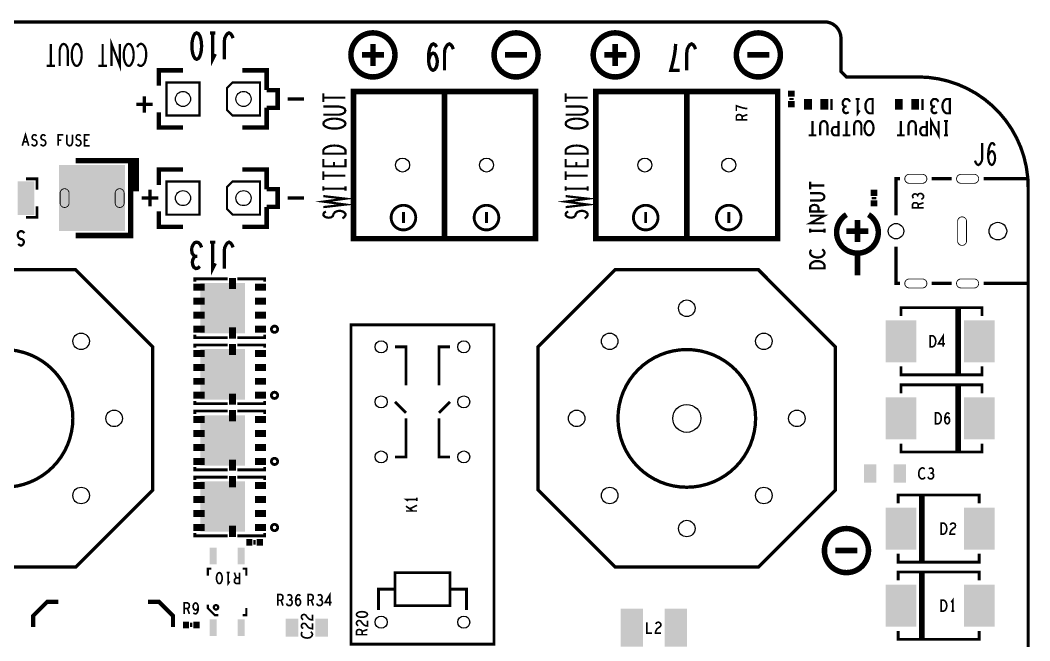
# Model space of a CAD drawing. Extents: x -15 to 124, y -144 to 129.
# Drawn here: x 32.5 to 124.2, y 72.8 to 129.2 of the extents above; entities that cross this region are included whole.
import ezdxf

# ---------------------------------------------------------------- set-up
doc = ezdxf.new("R2010")
doc.units = 0
doc.layers.get('0').update_dxf_attribs({"linetype": 'CONTINUOUS'})
for name, color, linetype in [('BOARD_ART', 7, 'CONTINUOUS'), ('PASTETOP_ART', 6, 'CONTINUOUS'), ('SILK_TOP_ART', 1, 'CONTINUOUS'), ('UCBALANCER-1-4_DRL', 13, 'CONTINUOUS'), ('UCPUREQUAD_ROU', 8, 'CONTINUOUS')]:
    doc.layers.add(name, color=color, linetype=linetype)

# ---------------------------------------------------------------- blocks, each defined once
blk = doc.blocks.new('RECTANGLE_64')
blk.add_solid([(1.397, 1.905), (1.397, -1.905), (-1.397, 1.905), (-1.397, -1.905)])
blk = doc.blocks.new('RECTANGLE_57')
blk.add_solid([(0.762, 1.524), (0.762, -1.524), (-0.762, 1.524), (-0.762, -1.524)])
blk = doc.blocks.new('RECTANGLE_39')
blk.add_solid([(0.3175, 0.762), (0.3175, -0.762), (-0.3175, 0.762), (-0.3175, -0.762)])
blk = doc.blocks.new('RECTANGLE_70')
blk.add_solid([(0.3556, 0.4826), (0.3556, -0.4826), (-0.3556, 0.4826), (-0.3556, -0.4826)])
blk = doc.blocks.new('RECTANGLE_49')
blk.add_solid([(1.016, 1.7145), (1.016, -1.7145), (-1.016, 1.7145), (-1.016, -1.7145)])
blk = doc.blocks.new('RECTANGLE_47')
blk.add_solid([(0.5715, 0.8255), (0.5715, -0.8255), (-0.5715, 0.8255), (-0.5715, -0.8255)])
blk = doc.blocks.new('RECTANGLE_73')
blk.add_solid([(0.3048, 0.2794), (0.3048, -0.2794), (-0.3048, 0.2794), (-0.3048, -0.2794)])
blk = doc.blocks.new('RECTANGLE_35')
blk.add_solid([(0.3175, 0.508), (0.3175, -0.508), (-0.3175, 0.508), (-0.3175, -0.508)])
blk = doc.blocks.new('RECTANGLE_74')
blk.add_solid([(0.2794, 0.3048), (0.2794, -0.3048), (-0.2794, 0.3048), (-0.2794, -0.3048)])
blk = doc.blocks.new('RECTANGLE_59')
blk.add_solid([(2.032, 2.286), (2.032, -2.286), (-2.032, 2.286), (-2.032, -2.286)])
blk = doc.blocks.new('RECTANGLE_36')
blk.add_solid([(0.508, 0.3175), (0.508, -0.3175), (-0.508, 0.3175), (-0.508, -0.3175)])
blk = doc.blocks.new('ROUND_117')
blk.add_circle((0, 0), 0.546)
blk = doc.blocks.new('ROUND_14')
blk.add_circle((0, 0), 0.635)
blk = doc.blocks.new('ROUND_118')
blk.add_circle((0, 0), 0.686)
blk = doc.blocks.new('ROUND_119')
blk.add_circle((0, 0), 0.699)
blk = doc.blocks.new('ROUND_6')
blk.add_circle((0, 0), 0.75)
blk = doc.blocks.new('ROUND_10')
blk.add_circle((0, 0), 1.27)
blk = doc.blocks.new('ROUND_120')
blk.add_circle((0, 0), 0.8)

msp = doc.modelspace()

# ---------------------------------------------------------------- linework, layer by layer
at = {"layer": 'BOARD_ART', "const_width": 0.3}
for points in [[(105.5, 129), (18.5, 129)], [(114, 124), (107.5, 124), (107, 124.5), (107, 127.5)], [(124, 99.75), (124, 104.25), (124, 114)], [(124, 100), (124, 95.75)], [(124, 95.75), (124, 28.25), (124, 22.75)]]:
    msp.add_lwpolyline(points, dxfattribs=at)
for points in [[(107, 127.5, 0.4142136), (105.5, 129)], [(124, 114, 0.4142136), (114, 124)]]:
    msp.add_lwpolyline(points, format="xyb", dxfattribs=at)
for points in [[(24.75, 93, 1), (37.25, 93, 1)], [(86.75, 93, 1), (99.25, 93, 1)]]:
    msp.add_lwpolyline(points, format="xyb", close=True, dxfattribs=at)
at = {"layer": 'PASTETOP_ART'}
msp.add_solid([(36, 110), (36, 116), (42, 110), (42, 116)], dxfattribs=at)
at = {"layer": 'SILK_TOP_ART'}
for points, const_width in [([(41.5233, 127), (41.5233, 125), (40.7567, 127), (40.7567, 125)], 0.2032), ([(48.5, 125.6), (48.66, 125.68), (48.78, 125.88), (48.86, 126.12), (48.92, 126.44), (48.94, 126.8), (48.92, 127.16), (48.86, 127.48), (48.78, 127.7201), (48.66, 127.92), (48.5, 128), (48.34, 127.92), (48.22, 127.7201), (48.14, 127.48), (48.08, 127.16), (48.06, 126.8), (48.08, 126.44), (48.14, 126.12), (48.22, 125.88), (48.34, 125.68), (48.5, 125.6)], 0.3), ([(50.19, 128), (49.71, 128)], 0.3), ([(49.95, 128), (49.95, 125.6), (50.19, 126.08)], 0.3), ([(51.8, 127.52), (51.7, 127.7601), (51.58, 127.92), (51.44, 128), (51.28, 127.92), (51.16, 127.7601), (51.04, 127.52), (51, 127.2), (51, 125.6)], 0.3), ([(35.24, 125), (35.24, 127)], 0.2032), ([(36.7867, 125), (36.7867, 126.4333), (36.72, 126.7334), (36.5867, 126.9333), (36.42, 127), (36.2533, 126.9333), (36.12, 126.7334), (36.0533, 126.4333), (36.0533, 125)], 0.2032), ([(37.6, 127), (37.7334, 126.9667), (37.85, 126.8334), (37.95, 126.6334), (38.0167, 126.4), (38.05, 126.1333), (38.05, 125.8667), (38.0167, 125.6), (37.95, 125.3666), (37.85, 125.1667), (37.7334, 125.0333), (37.6, 125), (37.4667, 125.0333), (37.35, 125.1667), (37.25, 125.3666), (37.1833, 125.6), (37.15, 125.8667), (37.15, 126.1333), (37.1833, 126.4), (37.25, 126.6334), (37.35, 126.8334), (37.4667, 126.9667), (37.6, 127)], 0.2032), ([(39.96, 125), (39.96, 127)], 0.2032), ([(42.32, 127), (42.4534, 126.9667), (42.57, 126.8334), (42.67, 126.6334), (42.7367, 126.4), (42.77, 126.1333), (42.77, 125.8667), (42.7367, 125.6), (42.67, 125.3666), (42.57, 125.1667), (42.4534, 125.0333), (42.32, 125), (42.1867, 125.0333), (42.07, 125.1667), (41.97, 125.3666), (41.9033, 125.6), (41.87, 125.8667), (41.87, 126.1333), (41.9033, 126.4), (41.97, 126.6334), (42.07, 126.8334), (42.1867, 126.9667), (42.32, 127)], 0.2032), ([(43.1333, 125.1667), (43.2333, 125.0667), (43.35, 125), (43.4833, 125), (43.6334, 125.1), (43.75, 125.2667), (43.8333, 125.4667), (43.9, 125.8), (43.9167, 126.1), (43.8833, 126.4), (43.8333, 126.6), (43.7333, 126.8), (43.6167, 126.9333), (43.5, 127), (43.3833, 127), (43.2667, 126.9333), (43.1667, 126.8334), (43.0833, 126.7001)], 0.2032), ([(64.5, 127), (64.5, 125)], 0.5), ([(70.29, 126.7201), (70.15, 126.92), (69.99, 127), (69.83, 126.92), (69.69, 126.6801), (69.59, 126.32), (69.55, 125.96), (69.55, 125.52), (69.59, 125.16), (69.69, 124.84), (69.81, 124.68), (69.95, 124.6), (70.11, 124.68), (70.23, 124.84), (70.31, 125.08), (70.35, 125.4), (70.31, 125.68), (70.21, 125.96), (70.09, 126.12), (69.95, 126.16), (69.79, 126.0801), (69.67, 125.88), (69.55, 125.52)], 0.3), ([(71.8, 126.52), (71.7, 126.7601), (71.58, 126.92), (71.44, 127), (71.28, 126.92), (71.16, 126.7601), (71.04, 126.52), (71, 126.2), (71, 124.6)], 0.3), ([(86.5, 127), (86.5, 125)], 0.5), ([(91.99, 127), (91.95, 126.48), (91.89, 126.0401), (91.81, 125.64), (91.71, 125.2), (91.55, 124.6), (92.35, 124.6)], 0.3), ([(93.8, 126.52), (93.7, 126.7601), (93.58, 126.92), (93.44, 127), (93.28, 126.92), (93.16, 126.7601), (93.04, 126.52), (93, 126.2), (93, 124.6)], 0.3), ([(63.5, 126), (65.5, 126)], 0.5), ([(76.5, 126), (78.5, 126)], 0.5), ([(85.5, 126), (87.5, 126)], 0.5), ([(98.5, 126), (100.5, 126)], 0.5), ([(35.6233, 125), (34.8567, 125)], 0.2032), ([(40.3433, 125), (39.5767, 125)], 0.2032), ([(47.25, 124.6), (45.05, 124.6), (45.05, 123.2)], 0.4), ([(54.85, 122.8), (54.85, 124.6), (52.65, 124.6)], 0.4), ([(48.75, 122), (48.75, 123.5), (45.75, 123.5), (45.75, 120.5), (48.75, 120.5), (48.75, 122)], 0.2), ([(54.25, 122), (54.25, 123.5), (51.75, 123.5), (51.25, 123), (51.25, 121), (51.75, 120.5), (54.25, 120.5), (54.25, 122)], 0.2), ([(54.85, 121.2), (55.85, 121.2), (55.85, 122.8), (54.85, 122.8)], 0.4), ([(79.255, 116), (79.255, 122.6802), (62.745, 122.6802), (62.745, 109.3198), (79.255, 109.3198), (79.255, 116)], 0.508), ([(71, 109.3198), (71, 122.6802)], 0.508), ([(101.255, 116), (101.255, 122.6802), (84.745, 122.6802), (84.745, 109.3198), (101.255, 109.3198), (101.255, 116)], 0.508), ([(93, 109.3198), (93, 122.6802)], 0.508), ([(43.75, 120.75), (43.75, 122.25)], 0.3), ([(56.75, 122), (58.25, 122)], 0.3), ([(60, 121.7367), (60, 122.5033)], 0.2032), ([(60, 122.12), (62, 122.12)], 0.2032), ([(82, 121.7367), (82, 122.5033)], 0.2032), ([(82, 122.12), (84, 122.12)], 0.2032), ([(102.7, 122), (102.3, 122)], 0.2032), ([(106.147, 122.008), (106.147, 120.992)], 0.2032), ([(107.826, 121.74), (107.736, 121.8917), (107.616, 121.9783), (107.481, 122), (107.361, 121.9783), (107.241, 121.87), (107.166, 121.74), (107.151, 121.61), (107.181, 121.4584), (107.286, 121.35), (107.391, 121.3067), (107.526, 121.3067)], 0.2), ([(108.703, 122), (108.343, 122)], 0.2), ([(108.523, 122), (108.523, 120.7), (108.703, 120.96)], 0.2), ([(109.88, 122), (109.88, 120.7), (109.58, 120.7), (109.46, 120.765), (109.37, 120.8517), (109.295, 120.9816), (109.235, 121.1334), (109.22, 121.35), (109.235, 121.5667), (109.295, 121.7184), (109.37, 121.8484), (109.46, 121.935), (109.58, 122), (109.88, 122)], 0.2), ([(114.397, 122.008), (114.397, 120.992)], 0.2032), ([(115.853, 121.74), (115.763, 121.8917), (115.643, 121.9783), (115.508, 122), (115.388, 121.9783), (115.268, 121.87), (115.193, 121.74), (115.178, 121.61), (115.208, 121.4584), (115.313, 121.35), (115.418, 121.3067), (115.553, 121.3067)], 0.2), ([(116.88, 122), (116.88, 120.7), (116.58, 120.7), (116.46, 120.765), (116.37, 120.8517), (116.295, 120.9816), (116.235, 121.1334), (116.22, 121.35), (116.235, 121.5667), (116.295, 121.7184), (116.37, 121.8484), (116.46, 121.935), (116.58, 122), (116.88, 122)], 0.2), ([(43, 121.5), (44.5, 121.5)], 0.3), ([(52.65, 119.4), (54.85, 119.4), (54.85, 121.2)], 0.4), ([(60, 120.5733), (61.4333, 120.5733), (61.7334, 120.64), (61.9333, 120.7733), (62, 120.94), (61.9333, 121.1067), (61.7334, 121.24), (61.4333, 121.3067), (60, 121.3067)], 0.2032), ([(82, 120.5733), (83.4333, 120.5733), (83.7334, 120.64), (83.9333, 120.7733), (84, 120.94), (83.9333, 121.1067), (83.7334, 121.24), (83.4333, 121.3067), (82, 121.3067)], 0.2032), ([(98.5, 121.1267), (98.2833, 121.15), (98.1, 121.185), (97.9333, 121.2317), (97.75, 121.29), (97.5, 121.3833), (97.5, 120.9167)], 0.15), ([(107.391, 121.3067), (107.301, 121.2417), (107.226, 121.1334), (107.196, 121.0033), (107.226, 120.8733), (107.301, 120.765), (107.436, 120.7), (107.571, 120.7217), (107.706, 120.8083)], 0.2), ([(115.418, 121.3067), (115.328, 121.2417), (115.253, 121.1334), (115.223, 121.0033), (115.253, 120.8733), (115.328, 120.765), (115.463, 120.7), (115.598, 120.7217), (115.733, 120.8083)], 0.2), ([(45.05, 120.8), (45.05, 119.4), (47.25, 119.4)], 0.4), ([(62, 119.76), (61.9667, 119.6266), (61.8334, 119.51), (61.6334, 119.41), (61.4, 119.3433), (61.1333, 119.31), (60.8667, 119.31), (60.6, 119.3433), (60.3666, 119.41), (60.1667, 119.51), (60.0333, 119.6266), (60, 119.76), (60.0333, 119.8933), (60.1667, 120.01), (60.3666, 120.11), (60.6, 120.1767), (60.8667, 120.21), (61.1333, 120.21), (61.4, 120.1767), (61.6334, 120.11), (61.8334, 120.01), (61.9667, 119.8933), (62, 119.76)], 0.2032), ([(84, 119.76), (83.9667, 119.6266), (83.8334, 119.51), (83.6334, 119.41), (83.4, 119.3433), (83.1333, 119.31), (82.8667, 119.31), (82.6, 119.3433), (82.3666, 119.41), (82.1667, 119.51), (82.0333, 119.6266), (82, 119.76), (82.0333, 119.8933), (82.1667, 120.01), (82.3666, 120.11), (82.6, 120.1767), (82.8667, 120.21), (83.1333, 120.21), (83.4, 120.1767), (83.6334, 120.11), (83.8334, 120.01), (83.9667, 119.8933), (84, 119.76)], 0.2032), ([(98.5, 120.1167), (97.5, 120.1167), (97.5, 120.4083), (97.55, 120.5017), (97.6167, 120.56), (97.75, 120.5833), (97.8833, 120.56), (97.9667, 120.49), (98.0167, 120.4083), (98.0167, 120.1167)], 0.15), ([(98.0167, 120.4083), (98.5, 120.5833)], 0.15), ([(105.772, 118.7), (105.772, 119.6317), (105.712, 119.8267), (105.592, 119.9567), (105.442, 120), (105.292, 119.9567), (105.172, 119.8267), (105.112, 119.6317), (105.112, 118.7)], 0.2), ([(108.853, 118.7), (108.853, 119.6317), (108.793, 119.8267), (108.673, 119.9567), (108.523, 120), (108.373, 119.9567), (108.253, 119.8267), (108.193, 119.6317), (108.193, 118.7)], 0.2), ([(113.799, 118.7), (113.799, 119.6317), (113.739, 119.8267), (113.619, 119.9567), (113.469, 120), (113.319, 119.9567), (113.199, 119.8267), (113.139, 119.6317), (113.139, 118.7)], 0.2), ([(115.868, 120), (115.868, 118.7), (115.178, 120), (115.178, 118.7)], 0.2), ([(104.415, 118.7), (104.415, 120)], 0.2), ([(106.769, 120), (106.769, 118.7), (106.409, 118.7), (106.289, 118.765), (106.199, 118.9167), (106.169, 119.09), (106.199, 119.2633), (106.274, 119.3933), (106.409, 119.4584), (106.769, 119.4584)], 0.2), ([(107.496, 118.7), (107.496, 120)], 0.2), ([(109.55, 120), (109.67, 119.9783), (109.775, 119.8917), (109.865, 119.7617), (109.925, 119.61), (109.955, 119.4367), (109.955, 119.2633), (109.925, 119.09), (109.865, 118.9383), (109.775, 118.8083), (109.67, 118.7217), (109.55, 118.7), (109.43, 118.7217), (109.325, 118.8083), (109.235, 118.9383), (109.175, 119.09), (109.145, 119.2633), (109.145, 119.4367), (109.175, 119.61), (109.235, 119.7617), (109.325, 119.8917), (109.43, 119.9783), (109.55, 120)], 0.2), ([(112.442, 118.7), (112.442, 120)], 0.2), ([(114.796, 120), (114.796, 118.7), (114.436, 118.7), (114.316, 118.765), (114.226, 118.9167), (114.196, 119.09), (114.226, 119.2633), (114.301, 119.3933), (114.436, 119.4584), (114.796, 119.4584)], 0.2), ([(116.73, 120), (116.37, 120)], 0.2), ([(116.55, 118.7), (116.55, 120)], 0.2), ([(32.6583, 117.75), (32.95, 118.75), (33.2417, 117.75)], 0.15), ([(33.505, 117.8833), (33.5983, 117.8), (33.7033, 117.75), (33.7967, 117.75), (33.89, 117.8), (33.96, 117.8833), (33.995, 118), (33.9717, 118.1166), (33.9133, 118.2167), (33.8083, 118.2833), (33.6683, 118.3167), (33.5867, 118.3833), (33.5517, 118.5), (33.575, 118.6167), (33.6333, 118.7), (33.715, 118.75), (33.7967, 118.75), (33.8783, 118.7167), (33.9483, 118.6333)], 0.15), ([(34.305, 117.8833), (34.3983, 117.8), (34.5033, 117.75), (34.5967, 117.75), (34.69, 117.8), (34.76, 117.8833), (34.795, 118), (34.7717, 118.1166), (34.7133, 118.2167), (34.6083, 118.2833), (34.4683, 118.3167), (34.3867, 118.3833), (34.3517, 118.5), (34.375, 118.6167), (34.4333, 118.7), (34.515, 118.75), (34.5967, 118.75), (34.6783, 118.7167), (34.7483, 118.6333)], 0.15), ([(35.9283, 117.75), (35.9283, 118.75), (36.3717, 118.75)], 0.15), ([(36.2083, 118.2667), (35.9283, 118.2667)], 0.15), ([(36.6933, 118.75), (36.6933, 118.0333), (36.74, 117.8833), (36.8333, 117.7833), (36.95, 117.75), (37.0667, 117.7833), (37.16, 117.8833), (37.2067, 118.0333), (37.2067, 118.75)], 0.15), ([(37.505, 117.8833), (37.5983, 117.8), (37.7033, 117.75), (37.7967, 117.75), (37.89, 117.8), (37.96, 117.8833), (37.995, 118), (37.9717, 118.1166), (37.9133, 118.2167), (37.8083, 118.2833), (37.6683, 118.3167), (37.5867, 118.3833), (37.5517, 118.5), (37.575, 118.6167), (37.6333, 118.7), (37.715, 118.75), (37.7967, 118.75), (37.8783, 118.7167), (37.9483, 118.6333)], 0.15), ([(38.7833, 117.75), (38.3167, 117.75), (38.3167, 118.75), (38.7833, 118.75)], 0.15), ([(38.5967, 118.2667), (38.3167, 118.2667)], 0.15), ([(104.76, 118.7), (104.07, 118.7)], 0.2), ([(107.841, 118.7), (107.151, 118.7)], 0.2), ([(112.787, 118.7), (112.097, 118.7)], 0.2), ([(116.73, 118.7), (116.37, 118.7)], 0.2), ([(33.1367, 118.1), (32.7633, 118.1)], 0.15), ([(62, 117.0333), (60, 117.0333), (60, 117.3667), (60.1, 117.5), (60.2333, 117.6), (60.4333, 117.6833), (60.6667, 117.75), (61, 117.7667), (61.3334, 117.75), (61.5667, 117.6833), (61.7667, 117.6), (61.9, 117.5), (62, 117.3667), (62, 117.0333)], 0.2032), ([(84, 117.0333), (82, 117.0333), (82, 117.3667), (82.1, 117.5), (82.2333, 117.6), (82.4333, 117.6833), (82.6667, 117.75), (83, 117.7667), (83.3334, 117.75), (83.5667, 117.6833), (83.7667, 117.6), (83.9, 117.5), (84, 117.3667), (84, 117.0333)], 0.2032), ([(119.1667, 116.4), (119.25, 116.2), (119.35, 116.0667), (119.4667, 116), (119.6, 116.0667), (119.7, 116.2), (119.8, 116.4), (119.8333, 116.6666), (119.8333, 118)], 0.2032), ([(120.3633, 116.8333), (120.48, 117.0667), (120.58, 117.2), (120.7133, 117.2666), (120.83, 117.2), (120.9133, 117.0667), (120.98, 116.8667), (120.9967, 116.6333), (120.98, 116.4333), (120.9133, 116.2333), (120.8133, 116.0667), (120.6967, 116), (120.5633, 116.0667), (120.4467, 116.2666), (120.38, 116.5667), (120.3633, 116.9), (120.3967, 117.3333), (120.4467, 117.5667), (120.53, 117.8), (120.6467, 117.9667), (120.7633, 118), (120.88, 117.9333), (120.9633, 117.7667)], 0.2032), ([(37.5, 116.4), (42.5, 116.4), (42.5, 109.6), (37.5, 109.6)], 0.5), ([(42.5, 116.4), (43, 116.4), (43, 113.85), (42.5, 113.85)], 0.5), ([(62, 116.5533), (62, 115.8867), (60, 115.8867), (60, 116.5533)], 0.2032), ([(84, 116.5533), (84, 115.8867), (82, 115.8867), (82, 116.5533)], 0.2032), ([(47.25, 115.6), (45.05, 115.6), (45.05, 114.2)], 0.4), ([(54.85, 113.8), (54.85, 115.6), (52.65, 115.6)], 0.4), ([(60, 114.6567), (60, 115.4233)], 0.2032), ([(60.9666, 116.2867), (60.9666, 115.8867)], 0.2032), ([(82, 114.6567), (82, 115.4233)], 0.2032), ([(82.9666, 116.2867), (82.9666, 115.8867)], 0.2032), ([(34, 113.75), (34, 114.75), (33, 114.75)], 0.254), ([(60, 115.04), (62, 115.04)], 0.2032), ([(82, 115.04), (84, 115.04)], 0.2032), ([(112, 111.4199), (112, 114.75), (112.3547, 114.75)], 0.3), ([(115.2453, 114.75), (117.0547, 114.75)], 0.3), ([(124, 114.75), (124, 105.25), (119.9453, 105.25)], 0.3), ([(119.9453, 114.75), (124, 114.75)], 0.3), ([(44.25, 112.25), (44.25, 113.75)], 0.3), ([(48.75, 113), (48.75, 114.5), (45.75, 114.5), (45.75, 111.5), (48.75, 111.5), (48.75, 113)], 0.2), ([(54.25, 113), (54.25, 114.5), (51.75, 114.5), (51.25, 114), (51.25, 112), (51.75, 111.5), (54.25, 111.5), (54.25, 113)], 0.2), ([(54.85, 112.2), (55.85, 112.2), (55.85, 113.8), (54.85, 113.8)], 0.4), ([(60, 113.66), (60, 114.06)], 0.2032), ([(60, 113.86), (62, 113.86)], 0.2032), ([(62, 113.66), (62, 114.06)], 0.2032), ([(82, 113.66), (82, 114.06)], 0.2032), ([(82, 113.86), (84, 113.86)], 0.2032), ([(84, 113.66), (84, 114.06)], 0.2032), ([(104.2, 113.794), (104.2, 114.484)], 0.2), ([(104.2, 114.139), (105.5, 114.139)], 0.2), ([(43.5, 113), (45, 113)], 0.3), ([(56.75, 113), (58.25, 113)], 0.3), ([(60, 112.18), (62, 112.4133), (60, 112.68), (62, 112.9467), (60, 113.18)], 0.2032), ([(82, 112.18), (84, 112.4133), (82, 112.68), (84, 112.9467), (82, 113.18)], 0.2032), ([(104.2, 112.782), (105.1317, 112.782), (105.3267, 112.842), (105.4567, 112.962), (105.5, 113.112), (105.4567, 113.262), (105.3267, 113.382), (105.1317, 113.442), (104.2, 113.442)], 0.2), ([(109.8, 113), (110.2, 113)], 0.2032), ([(113.9667, 113.2317), (113.9167, 113.3017), (113.8334, 113.36), (113.7333, 113.3833), (113.6333, 113.36), (113.55, 113.3017), (113.5, 113.1967), (113.5167, 113.0917), (113.5833, 112.9867)], 0.15), ([(114.3, 112.8933), (114.4167, 112.9633), (114.4833, 113.0567), (114.5, 113.1617), (114.4833, 113.255), (114.4, 113.3483), (114.3, 113.4067), (114.2, 113.4183), (114.0834, 113.395), (114, 113.3133), (113.9667, 113.2317), (113.9667, 113.1267)], 0.15), ([(33, 111.25), (34, 111.25), (34, 112.25)], 0.254), ([(45.05, 111.8), (45.05, 110.4), (47.25, 110.4)], 0.4), ([(52.65, 110.4), (54.85, 110.4), (54.85, 112.2)], 0.4), ([(61.7334, 111.15), (61.9, 111.2833), (62, 111.4333), (62, 111.5667), (61.9, 111.7), (61.7334, 111.8), (61.5, 111.85), (61.2667, 111.8167), (61.0667, 111.7333), (60.9333, 111.5833), (60.8667, 111.3833), (60.7334, 111.2667), (60.5, 111.2167), (60.2667, 111.25), (60.1, 111.3333), (60, 111.45), (60, 111.5667), (60.0667, 111.6833), (60.2333, 111.7833)], 0.2032), ([(67.27, 110.73), (67.27, 111.73)], 0.2601), ([(74.81, 110.73), (74.81, 111.73)], 0.2601), ([(83.7334, 111.15), (83.9, 111.2833), (84, 111.4333), (84, 111.5667), (83.9, 111.7), (83.7334, 111.8), (83.5, 111.85), (83.2667, 111.8167), (83.0667, 111.7333), (82.9333, 111.5833), (82.8667, 111.3833), (82.7334, 111.2667), (82.5, 111.2167), (82.2667, 111.25), (82.1, 111.3333), (82, 111.45), (82, 111.5667), (82.0667, 111.6833), (82.2333, 111.7833)], 0.2032), ([(89.27, 110.73), (89.27, 111.73)], 0.2601), ([(96.81, 110.73), (96.81, 111.73)], 0.2601), ([(105.5, 111.785), (104.2, 111.785), (104.2, 112.145), (104.265, 112.265), (104.4167, 112.355), (104.59, 112.385), (104.7633, 112.355), (104.8933, 112.28), (104.9584, 112.145), (104.9584, 111.785)], 0.2), ([(114.5, 112.1167), (113.5, 112.1167), (113.5, 112.4083), (113.55, 112.5017), (113.6167, 112.56), (113.75, 112.5833), (113.8833, 112.56), (113.9667, 112.49), (114.0167, 112.4083), (114.0167, 112.1167)], 0.15), ([(114.0167, 112.4083), (114.5, 112.5833)], 0.15), ([(105.5, 110.713), (104.2, 110.713), (105.5, 111.403), (104.2, 111.403)], 0.2), ([(108.5, 111), (108.5, 109)], 0.5), ([(32.865, 109.8267), (32.745, 109.935), (32.61, 110), (32.49, 110), (32.37, 109.935), (32.28, 109.8267), (32.235, 109.675), (32.265, 109.5234), (32.34, 109.3933), (32.475, 109.3067), (32.655, 109.2633), (32.76, 109.1767), (32.805, 109.025), (32.775, 108.8733), (32.7, 108.765), (32.595, 108.7), (32.49, 108.7), (32.385, 108.7433), (32.295, 108.8517)], 0.2), ([(104.2, 109.851), (104.2, 110.211)], 0.2), ([(104.2, 110.031), (105.5, 110.031)], 0.2), ([(105.5, 109.851), (105.5, 110.211)], 0.2), ([(107.5, 110), (109.5, 110)], 0.5), ([(48.94, 108.52), (48.82, 108.8), (48.66, 108.96), (48.48, 109), (48.32, 108.96), (48.16, 108.7601), (48.06, 108.52), (48.04, 108.28), (48.08, 108.0001), (48.22, 107.8), (48.36, 107.72), (48.54, 107.72)], 0.3), ([(50.19, 109), (49.71, 109)], 0.3), ([(49.95, 109), (49.95, 106.6), (50.19, 107.08)], 0.3), ([(51.8, 108.52), (51.7, 108.7601), (51.58, 108.92), (51.44, 109), (51.28, 108.92), (51.16, 108.7601), (51.04, 108.52), (51, 108.2), (51, 106.6)], 0.3), ([(104.3083, 108.307), (104.2433, 108.217), (104.2, 108.112), (104.2, 107.992), (104.265, 107.857), (104.3733, 107.752), (104.5033, 107.677), (104.72, 107.617), (104.915, 107.602), (105.11, 107.632), (105.24, 107.677), (105.37, 107.767), (105.4567, 107.872), (105.5, 107.977), (105.5, 108.082), (105.4567, 108.187), (105.3917, 108.277), (105.305, 108.352)], 0.2), ([(108.5, 108), (108.5, 106)], 0.5), ([(112.3547, 105.25), (112, 105.25), (112, 108.5801)], 0.3), ([(48.36, 107.72), (48.24, 107.6), (48.14, 107.4), (48.1, 107.16), (48.14, 106.92), (48.24, 106.72), (48.42, 106.6), (48.6, 106.64), (48.78, 106.8)], 0.3), ([(105.5, 106.62), (104.2, 106.62), (104.2, 106.92), (104.265, 107.04), (104.3517, 107.13), (104.4816, 107.205), (104.6334, 107.265), (104.85, 107.28), (105.0667, 107.265), (105.2184, 107.205), (105.3484, 107.13), (105.435, 107.04), (105.5, 106.92), (105.5, 106.62)], 0.2), ([(31, 106.5), (37.5, 106.5), (44.5, 99.5), (44.5, 86.5), (37.5, 79.5), (24.5, 79.5), (17.5, 86.5), (17.5, 99.5), (24.5, 106.5), (31, 106.5)], 0.3), ([(93, 106.5), (99.5, 106.5), (106.5, 99.5), (106.5, 86.5), (99.5, 79.5), (86.5, 79.5), (79.5, 86.5), (79.5, 99.5), (86.5, 106.5), (93, 106.5)], 0.3), ([(51.3056, 105.667), (48.325, 105.667), (48.325, 105.413)], 0.254), ([(54.675, 105.413), (54.675, 105.667), (52.1944, 105.667)], 0.254), ([(117.0547, 105.25), (115.2453, 105.25)], 0.3), ([(112.444, 102.286), (112.444, 103.048), (119.81, 103.048), (119.81, 102.286)], 0.254), ([(117.778, 103.048), (117.778, 96.952), (117.524, 96.952), (117.524, 103.048)], 0.254), ([(62.5, 72.5), (62.5, 101.5), (75.5, 101.5), (75.5, 72.5), (62.5, 72.5)], 0.254), ([(51.3056, 100.333), (48.325, 100.333), (48.325, 100.587)], 0.254), ([(54.675, 100.587), (54.675, 100.333), (52.1944, 100.333)], 0.254), ([(115.0933, 99.5), (115.0933, 100.5), (115.3267, 100.5), (115.42, 100.45), (115.49, 100.3833), (115.5483, 100.2833), (115.595, 100.1666), (115.6067, 100), (115.595, 99.8333), (115.5483, 99.7167), (115.49, 99.6166), (115.42, 99.55), (115.3267, 99.5), (115.0933, 99.5)], 0.15), ([(116.29, 99.5), (116.29, 100.5), (115.8583, 99.7833), (116.4417, 99.7833)], 0.15), ([(51.3056, 99.667), (48.325, 99.667), (48.325, 99.413)], 0.254), ([(54.675, 99.413), (54.675, 99.667), (52.1944, 99.667)], 0.254), ([(66.5, 99.5), (67.5, 99.5), (67.5, 96)], 0.254), ([(71.5, 99.5), (70.5, 99.5), (70.5, 96)], 0.254), ([(112.444, 97.714), (112.444, 96.952), (119.81, 96.952), (119.81, 97.714)], 0.254), ([(112.444, 95.286), (112.444, 96.048), (119.81, 96.048), (119.81, 95.286)], 0.254), ([(117.778, 96.048), (117.778, 89.952), (117.524, 89.952), (117.524, 96.048)], 0.254), ([(51.3056, 94.333), (48.325, 94.333), (48.325, 94.587)], 0.254), ([(54.675, 94.587), (54.675, 94.333), (52.1944, 94.333)], 0.254), ([(66.5, 94.5), (67.5, 93.5)], 0.254), ([(71.5, 94.5), (70.5, 93.5)], 0.254), ([(51.3056, 93.667), (48.325, 93.667), (48.325, 93.413)], 0.254), ([(54.675, 93.413), (54.675, 93.667), (52.1944, 93.667)], 0.254), ([(115.5933, 92.5), (115.5933, 93.5), (115.8267, 93.5), (115.92, 93.45), (115.99, 93.3833), (116.0483, 93.2833), (116.095, 93.1666), (116.1067, 93), (116.095, 92.8333), (116.0483, 92.7167), (115.99, 92.6166), (115.92, 92.55), (115.8267, 92.5), (115.5933, 92.5)], 0.15), ([(116.4283, 92.9166), (116.51, 93.0333), (116.58, 93.1), (116.6733, 93.1333), (116.755, 93.1), (116.8133, 93.0333), (116.86, 92.9333), (116.8717, 92.8167), (116.86, 92.7167), (116.8133, 92.6166), (116.7433, 92.5333), (116.6617, 92.5), (116.5683, 92.5333), (116.4867, 92.6333), (116.44, 92.7833), (116.4283, 92.95), (116.4517, 93.1666), (116.4867, 93.2833), (116.545, 93.4), (116.6267, 93.4833), (116.7083, 93.5), (116.79, 93.4667), (116.8483, 93.3833)], 0.15), ([(66.5, 89.5), (67.5, 89.5), (67.5, 93)], 0.254), ([(71.5, 89.5), (70.5, 89.5), (70.5, 93)], 0.254), ([(112.444, 90.714), (112.444, 89.952), (119.81, 89.952), (119.81, 90.714)], 0.254), ([(51.3056, 88.333), (48.325, 88.333), (48.325, 88.587)], 0.254), ([(54.675, 88.587), (54.675, 88.333), (52.1944, 88.333)], 0.254), ([(114.6067, 88.4167), (114.5367, 88.4667), (114.455, 88.5), (114.3617, 88.5), (114.2567, 88.45), (114.175, 88.3667), (114.1167, 88.2667), (114.07, 88.1), (114.0583, 87.95), (114.0817, 87.8), (114.1167, 87.7), (114.1867, 87.6), (114.2683, 87.5333), (114.35, 87.5), (114.4317, 87.5), (114.5133, 87.5333), (114.5833, 87.5833), (114.6417, 87.65)], 0.15), ([(114.8933, 87.7), (114.9633, 87.5833), (115.0567, 87.5167), (115.1617, 87.5), (115.255, 87.5167), (115.3483, 87.6), (115.4067, 87.7), (115.4183, 87.8), (115.395, 87.9166), (115.3133, 88), (115.2317, 88.0333), (115.1267, 88.0333)], 0.15), ([(115.2317, 88.0333), (115.3017, 88.0833), (115.36, 88.1666), (115.3833, 88.2667), (115.36, 88.3667), (115.3017, 88.45), (115.1967, 88.5), (115.0917, 88.4833), (114.9867, 88.4167)], 0.15), ([(51.3056, 87.667), (48.325, 87.667), (48.325, 87.413)], 0.254), ([(54.675, 87.413), (54.675, 87.667), (52.1944, 87.667)], 0.254), ([(68.5, 85.65), (67.5, 85.65), (67.7, 85.51)], 0.15), ([(68.5, 85.51), (68.5, 85.79)], 0.15), ([(119.556, 85.286), (119.556, 86.048), (112.19, 86.048), (112.19, 85.286)], 0.254), ([(114.222, 79.952), (114.222, 86.048), (114.476, 86.048), (114.476, 79.952)], 0.254), ([(67.5, 85.0367), (68.1167, 84.5933)], 0.15), ([(68.5, 84.5933), (67.5, 84.5933)], 0.15), ([(68.5, 85.1067), (67.8334, 84.7917)], 0.15), ([(116.0933, 82.5), (116.0933, 83.5), (116.3267, 83.5), (116.42, 83.45), (116.49, 83.3833), (116.5483, 83.2833), (116.595, 83.1666), (116.6067, 83), (116.595, 82.8333), (116.5483, 82.7167), (116.49, 82.6166), (116.42, 82.55), (116.3267, 82.5), (116.0933, 82.5)], 0.15), ([(116.9283, 83.3333), (116.9983, 83.4333), (117.08, 83.4833), (117.1733, 83.5), (117.29, 83.4667), (117.3717, 83.3833), (117.395, 83.2833), (117.3833, 83.1833), (117.3367, 83.1), (117.1033, 82.9333), (116.9983, 82.8167), (116.9283, 82.65), (116.905, 82.5), (117.395, 82.5)], 0.15), ([(51.3056, 82.333), (48.325, 82.333), (48.325, 82.587)], 0.254), ([(54.675, 82.587), (54.675, 82.333), (52.1944, 82.333)], 0.254), ([(53.75, 81.55), (53.75, 81.95)], 0.2032), ([(106.5, 81), (108.5, 81)], 0.5), ([(119.556, 80.714), (119.556, 79.952), (112.19, 79.952), (112.19, 80.714)], 0.254), ([(49.4975, 78.72), (49.4975, 79.355), (49.815, 79.355)], 0.2032), ([(50.55, 78), (50.6433, 78.0333), (50.7133, 78.1167), (50.76, 78.2167), (50.795, 78.35), (50.8067, 78.5), (50.795, 78.65), (50.76, 78.7833), (50.7133, 78.8834), (50.6433, 78.9667), (50.55, 79), (50.4567, 78.9667), (50.3867, 78.8834), (50.34, 78.7833), (50.305, 78.65), (50.2933, 78.5), (50.305, 78.35), (50.34, 78.2167), (50.3867, 78.1167), (50.4567, 78.0333), (50.55, 78)], 0.15), ([(51.49, 79), (51.21, 79)], 0.15), ([(51.35, 79), (51.35, 78), (51.49, 78.2)], 0.15), ([(52.3833, 79), (52.3833, 78), (52.0917, 78), (51.9983, 78.05), (51.94, 78.1167), (51.9167, 78.25), (51.94, 78.3833), (52.01, 78.4667), (52.0917, 78.5167), (52.3833, 78.5167)], 0.15), ([(52.0917, 78.5167), (51.9167, 79)], 0.15), ([(52.685, 79.355), (53.0025, 79.355), (53.0025, 78.72)], 0.2032), ([(66.5, 76), (71.5, 76), (71.5, 79), (66.5, 79), (66.5, 76)], 0.254), ([(119.556, 78.286), (119.556, 79.048), (112.19, 79.048), (112.19, 78.286)], 0.254), ([(114.222, 72.952), (114.222, 79.048), (114.476, 79.048), (114.476, 72.952)], 0.254), ([(55.8667, 76), (55.8667, 77), (56.1583, 77), (56.2517, 76.95), (56.31, 76.8833), (56.3333, 76.75), (56.31, 76.6167), (56.24, 76.5333), (56.1583, 76.4833), (55.8667, 76.4833)], 0.15), ([(56.9817, 76.5333), (57.0517, 76.5833), (57.11, 76.6666), (57.1333, 76.7667), (57.11, 76.8667), (57.0517, 76.95), (56.9467, 77), (56.8417, 76.9833), (56.7367, 76.9167)], 0.15), ([(57.4783, 76.4166), (57.56, 76.5333), (57.63, 76.6), (57.7233, 76.6333), (57.805, 76.6), (57.8633, 76.5333), (57.91, 76.4333), (57.9217, 76.3167), (57.91, 76.2167), (57.8633, 76.1166), (57.7933, 76.0333), (57.7117, 76), (57.6183, 76.0333), (57.5367, 76.1333), (57.49, 76.2833), (57.4783, 76.45), (57.5017, 76.6666), (57.5367, 76.7833), (57.595, 76.9), (57.6767, 76.9833), (57.7583, 77), (57.84, 76.9667), (57.8983, 76.8833)], 0.15), ([(58.6167, 76), (58.6167, 77), (58.9083, 77), (59.0017, 76.95), (59.06, 76.8833), (59.0833, 76.75), (59.06, 76.6167), (58.99, 76.5333), (58.9083, 76.4833), (58.6167, 76.4833)], 0.15), ([(59.7317, 76.5333), (59.8017, 76.5833), (59.86, 76.6666), (59.8833, 76.7667), (59.86, 76.8667), (59.8017, 76.95), (59.6967, 77), (59.5917, 76.9833), (59.4867, 76.9167)], 0.15), ([(60.59, 76), (60.59, 77), (60.1583, 76.2833), (60.7417, 76.2833)], 0.15), ([(66.5, 77.5), (65, 77.5), (65, 75.6152)], 0.254), ([(71.5, 77.5), (73, 77.5), (73, 75.6152)], 0.254), ([(33.65, 74.064), (33.65, 75.08), (34.92, 76.35), (35.936, 76.35)], 0.381), ([(44.064, 76.35), (45.08, 76.35), (46.35, 75.08), (46.35, 74.064)], 0.381), ([(47.3667, 75.25), (47.3667, 76.25), (47.6583, 76.25), (47.7517, 76.2), (47.81, 76.1333), (47.8333, 76), (47.81, 75.8667), (47.74, 75.7833), (47.6583, 75.7333), (47.3667, 75.7333)], 0.15), ([(48.2017, 75.3666), (48.2833, 75.2833), (48.3767, 75.25), (48.47, 75.2833), (48.5517, 75.3833), (48.61, 75.5333), (48.6333, 75.6833), (48.6333, 75.8667), (48.61, 76.0167), (48.5517, 76.15), (48.4817, 76.2167), (48.4, 76.25), (48.3067, 76.2167), (48.2367, 76.15), (48.19, 76.05), (48.1667, 75.9166), (48.19, 75.8), (48.2483, 75.6833), (48.3183, 75.6166), (48.4, 75.6), (48.4933, 75.6333), (48.5633, 75.7167), (48.6333, 75.8667)], 0.15), ([(50.45, 75.145), (50.1325, 75.145), (49.4975, 75.78), (49.4975, 76.0975)], 0.2032), ([(56.1583, 76.4833), (56.3333, 76)], 0.15), ([(56.6433, 76.2), (56.7133, 76.0833), (56.8067, 76.0167), (56.9117, 76), (57.005, 76.0167), (57.0983, 76.1), (57.1567, 76.2), (57.1683, 76.3), (57.145, 76.4166), (57.0633, 76.5), (56.9817, 76.5333), (56.8767, 76.5333)], 0.15), ([(58.9083, 76.4833), (59.0833, 76)], 0.15), ([(59.3933, 76.2), (59.4633, 76.0833), (59.5567, 76.0167), (59.6617, 76), (59.755, 76.0167), (59.8483, 76.1), (59.9067, 76.2), (59.9183, 76.3), (59.895, 76.4166), (59.8133, 76.5), (59.7317, 76.5333), (59.6267, 76.5333)], 0.15), ([(116.0933, 75.5), (116.0933, 76.5), (116.3267, 76.5), (116.42, 76.45), (116.49, 76.3833), (116.5483, 76.2833), (116.595, 76.1666), (116.6067, 76), (116.595, 75.8333), (116.5483, 75.7167), (116.49, 75.6166), (116.42, 75.55), (116.3267, 75.5), (116.0933, 75.5)], 0.15), ([(117.15, 75.5), (117.15, 76.5), (117.01, 76.3)], 0.15), ([(47.6583, 75.7333), (47.8333, 75.25)], 0.15), ([(53.0025, 75.78), (53.0025, 75.145), (52.685, 75.145)], 0.2032), ([(58.1667, 74.7283), (58.0667, 74.7983), (58.0167, 74.88), (58, 74.9733), (58.0333, 75.09), (58.1167, 75.1717), (58.2167, 75.195), (58.3167, 75.1833), (58.4, 75.1367), (58.5667, 74.9033), (58.6833, 74.7983), (58.85, 74.7283), (59, 74.705), (59, 75.195)], 0.15), ([(63, 75.2), (63.0333, 75.1067), (63.1167, 75.0367), (63.2167, 74.99), (63.35, 74.955), (63.5, 74.9433), (63.65, 74.955), (63.7833, 74.99), (63.8834, 75.0367), (63.9667, 75.1067), (64, 75.2), (63.9667, 75.2933), (63.8834, 75.3633), (63.7833, 75.41), (63.65, 75.445), (63.5, 75.4567), (63.35, 75.445), (63.2167, 75.41), (63.1167, 75.3633), (63.0333, 75.2933), (63, 75.2)], 0.15), ([(117.01, 75.5), (117.29, 75.5)], 0.15), ([(48, 74.45), (48, 74.05)], 0.2032), ([(58.1667, 73.9283), (58.0667, 73.9983), (58.0167, 74.08), (58, 74.1733), (58.0333, 74.29), (58.1167, 74.3717), (58.2167, 74.395), (58.3167, 74.3833), (58.4, 74.3367), (58.5667, 74.1033), (58.6833, 73.9983), (58.85, 73.9283), (59, 73.905), (59, 74.395)], 0.15), ([(63.1667, 74.1783), (63.0667, 74.2483), (63.0167, 74.33), (63, 74.4233), (63.0333, 74.54), (63.1167, 74.6217), (63.2167, 74.645), (63.3167, 74.6333), (63.4, 74.5867), (63.5667, 74.3533), (63.6833, 74.2483), (63.85, 74.1783), (64, 74.155), (64, 74.645)], 0.15), ([(89.3667, 74.5), (89.3667, 73.5), (89.8333, 73.5)], 0.15), ([(90.1783, 74.3333), (90.2483, 74.4333), (90.33, 74.4833), (90.4233, 74.5), (90.54, 74.4667), (90.6217, 74.3833), (90.645, 74.2833), (90.6333, 74.1833), (90.5867, 74.1), (90.3533, 73.9333), (90.2483, 73.8167), (90.1783, 73.65), (90.155, 73.5), (90.645, 73.5)], 0.15), ([(58.0833, 73.6067), (58.0333, 73.5367), (58, 73.455), (58, 73.3617), (58.05, 73.2567), (58.1333, 73.175), (58.2333, 73.1167), (58.4, 73.07), (58.55, 73.0583), (58.7, 73.0817), (58.8, 73.1167), (58.9, 73.1867), (58.9667, 73.2683), (59, 73.35), (59, 73.4317), (58.9667, 73.5133), (58.9167, 73.5833), (58.85, 73.6417)], 0.15), ([(64, 73.3667), (63, 73.3667), (63, 73.6583), (63.05, 73.7517), (63.1167, 73.81), (63.25, 73.8333), (63.3833, 73.81), (63.4667, 73.74), (63.5167, 73.6583), (63.5167, 73.3667)], 0.15), ([(63.5167, 73.6583), (64, 73.8333)], 0.15), ([(119.556, 73.714), (119.556, 72.952), (112.19, 72.952), (112.19, 73.714)], 0.254)]:
    msp.add_lwpolyline(points, dxfattribs=dict(at, const_width=const_width))
for points, const_width in [([(62.5, 126, 1), (66.5, 126, 1)], 0.5), ([(75.5, 126, 1), (79.5, 126, 1)], 0.5), ([(84.5, 126, 1), (88.5, 126, 1)], 0.5), ([(97.5, 126, 1), (101.5, 126, 1)], 0.5), ([(66.152, 111.2299, 1), (68.388, 111.2299, 1)], 0.2601), ([(73.692, 111.2299, 1), (75.928, 111.2299, 1)], 0.2601), ([(88.152, 111.2299, 1), (90.388, 111.2299, 1)], 0.2601), ([(95.692, 111.2299, 1), (97.928, 111.2299, 1)], 0.2601), ([(55.28, 89.095, 1), (55.848, 89.095, 1)], 0.254), ([(55.28, 83.095, 1), (55.848, 83.095, 1)], 0.254), ([(50.05, 75.85, 1), (50.45, 75.85, 1)], 0.2032)]:
    msp.add_lwpolyline(points, format="xyb", close=True, dxfattribs=dict(at, const_width=const_width))
for points, const_width in [([(107.5, 111.5, 3.4999762), (109.5, 111.5)], 0.5), ([(55.564, 101.379, 0.4142136), (55.28, 101.095)], 0.254), ([(55.28, 101.095, 0.4142136), (55.564, 100.811)], 0.254), ([(55.848, 101.095, 0.4142136), (55.564, 101.379)], 0.254), ([(55.564, 100.811, 0.4142136), (55.848, 101.095)], 0.254), ([(55.564, 95.379, 0.4142136), (55.28, 95.095)], 0.254), ([(55.848, 95.095, 0.4142136), (55.564, 95.379)], 0.254), ([(55.28, 95.095, 0.4142136), (55.564, 94.811)], 0.254), ([(55.564, 94.811, 0.4142136), (55.848, 95.095)], 0.254), ([(107.5, 83, 0.4142136), (105.5, 81)], 0.5), ([(109.5, 81, 0.4142136), (107.5, 83)], 0.5), ([(105.5, 81, 0.4142136), (107.5, 79)], 0.5), ([(107.5, 79, 0.4142136), (109.5, 81)], 0.5)]:
    msp.add_lwpolyline(points, format="xyb", dxfattribs=dict(at, const_width=const_width))
at = {"layer": 'UCPUREQUAD_ROU', "const_width": 0.075}
for points in [[(113.2029, 115.1568, 1), (113.2029, 114.343)], [(114.3969, 114.343, 1), (114.3969, 115.1568)], [(117.9029, 115.1568, 1), (117.9029, 114.343)], [(119.0969, 114.343, 1), (119.0969, 115.1568)], [(36.9068, 113.4444, 1), (36.093, 113.4444)], [(41.9068, 113.4444, 1), (41.093, 113.4444)], [(36.093, 112.5554, 1), (36.9068, 112.5554)], [(41.093, 112.5554, 1), (41.9068, 112.5554)], [(118.4068, 110.8889, 1), (117.593, 110.8889)], [(117.593, 109.1109, 1), (118.4068, 109.1109)], [(113.2029, 105.6568, 1), (113.2029, 104.843)], [(114.3969, 104.843, 1), (114.3969, 105.6568)], [(117.9029, 105.6568, 1), (117.9029, 104.843)], [(119.0969, 104.843, 1), (119.0969, 105.6568)]]:
    msp.add_lwpolyline(points, format="xyb", dxfattribs=at)
for points in [[(114.3969, 115.1568), (113.2029, 115.1568)], [(119.0969, 115.1568), (117.9029, 115.1568)], [(113.2029, 114.343), (114.3969, 114.343)], [(117.9029, 114.343), (119.0969, 114.343)], [(36.093, 113.4444), (36.093, 112.5554)], [(36.9068, 112.5554), (36.9068, 113.4444)], [(41.093, 113.4444), (41.093, 112.5554)], [(41.9068, 112.5554), (41.9068, 113.4444)], [(117.593, 110.8889), (117.593, 109.1109)], [(118.4068, 109.1109), (118.4068, 110.8889)], [(114.3969, 105.6568), (113.2029, 105.6568)], [(119.0969, 105.6568), (117.9029, 105.6568)], [(113.2029, 104.843), (114.3969, 104.843)], [(117.9029, 104.843), (119.0969, 104.843)]]:
    msp.add_lwpolyline(points, dxfattribs=at)

# ---------------------------------------------------------------- block references
at = {"layer": 'PASTETOP_ART'}
for name, p in [('RECTANGLE_73', (102.5, 122.48)), ('RECTANGLE_70', (104.0134, 121.5)), ('RECTANGLE_70', (105.4866, 121.5)), ('RECTANGLE_70', (112.2634, 121.5)), ('RECTANGLE_70', (113.7366, 121.5)), ('RECTANGLE_73', (102.5, 121.52)), ('RECTANGLE_57', (33, 113)), ('RECTANGLE_73', (110, 113.48)), ('RECTANGLE_73', (110, 112.52)), ('RECTANGLE_35', (51.75, 105.25)), ('RECTANGLE_36', (48.706, 104.905)), ('RECTANGLE_59', (50.865, 103)), ('RECTANGLE_36', (54.294, 104.905)), ('RECTANGLE_36', (48.706, 103.635)), ('RECTANGLE_36', (54.294, 103.635)), ('RECTANGLE_36', (48.706, 102.365)), ('RECTANGLE_36', (54.294, 102.365)), ('RECTANGLE_64', (112.444, 100)), ('RECTANGLE_64', (119.556, 100)), ('RECTANGLE_36', (48.706, 101.095)), ('RECTANGLE_35', (51.75, 100.75)), ('RECTANGLE_36', (54.294, 101.095)), ('RECTANGLE_36', (48.706, 98.905)), ('RECTANGLE_59', (50.865, 97)), ('RECTANGLE_35', (51.75, 99.25)), ('RECTANGLE_36', (54.294, 98.905)), ('RECTANGLE_36', (48.706, 97.635)), ('RECTANGLE_36', (54.294, 97.635)), ('RECTANGLE_36', (48.706, 96.365)), ('RECTANGLE_36', (54.294, 96.365)), ('RECTANGLE_36', (48.706, 95.095)), ('RECTANGLE_36', (54.294, 95.095)), ('RECTANGLE_35', (51.75, 94.75)), ('RECTANGLE_64', (112.444, 93)), ('RECTANGLE_64', (119.556, 93)), ('RECTANGLE_35', (51.75, 93.25)), ('RECTANGLE_36', (48.706, 92.905)), ('RECTANGLE_59', (50.865, 91)), ('RECTANGLE_36', (54.294, 92.905)), ('RECTANGLE_36', (48.706, 91.635)), ('RECTANGLE_36', (54.294, 91.635)), ('RECTANGLE_36', (48.706, 90.365)), ('RECTANGLE_36', (54.294, 90.365)), ('RECTANGLE_36', (48.706, 89.095)), ('RECTANGLE_35', (51.75, 88.75)), ('RECTANGLE_36', (54.294, 89.095)), ('RECTANGLE_47', (109.65, 88)), ('RECTANGLE_47', (112.35, 88)), ('RECTANGLE_36', (48.706, 86.905)), ('RECTANGLE_59', (50.865, 85)), ('RECTANGLE_35', (51.75, 87.25)), ('RECTANGLE_36', (54.294, 86.905)), ('RECTANGLE_36', (48.706, 85.635)), ('RECTANGLE_36', (54.294, 85.635)), ('RECTANGLE_36', (48.706, 84.365)), ('RECTANGLE_36', (54.294, 84.365)), ('RECTANGLE_64', (112.444, 83)), ('RECTANGLE_64', (119.556, 83)), ('RECTANGLE_36', (48.706, 83.095)), ('RECTANGLE_35', (51.75, 82.75)), ('RECTANGLE_36', (54.294, 83.095)), ('RECTANGLE_74', (53.27, 81.75)), ('RECTANGLE_74', (54.23, 81.75)), ('RECTANGLE_39', (49.98, 80.5)), ('RECTANGLE_39', (52.52, 80.5)), ('RECTANGLE_64', (112.444, 76)), ('RECTANGLE_64', (119.556, 76)), ('RECTANGLE_49', (88, 74)), ('RECTANGLE_49', (92, 74)), ('RECTANGLE_74', (47.52, 74.25)), ('RECTANGLE_74', (48.48, 74.25)), ('RECTANGLE_39', (49.98, 74)), ('RECTANGLE_39', (52.52, 74)), ('RECTANGLE_47', (57.15, 74)), ('RECTANGLE_47', (59.85, 74))]:
    msp.add_blockref(name, p, dxfattribs=at)
at = {"layer": 'UCBALANCER-1-4_DRL'}
for name, p in [('ROUND_118', (47.25, 122)), ('ROUND_118', (52.75, 122)), ('ROUND_14', (67.19, 116)), ('ROUND_14', (74.81, 116)), ('ROUND_14', (89.19, 116)), ('ROUND_14', (96.81, 116)), ('ROUND_118', (47.25, 113)), ('ROUND_118', (52.75, 113)), ('ROUND_119', (112, 110)), ('ROUND_120', (121.25, 110)), ('ROUND_6', (93, 103)), ('ROUND_6', (38, 100)), ('ROUND_117', (65.25, 99.5)), ('ROUND_117', (72.75, 99.5)), ('ROUND_6', (86, 100)), ('ROUND_6', (100, 100)), ('ROUND_117', (65.25, 94.5)), ('ROUND_117', (72.75, 94.5)), ('ROUND_6', (41, 93)), ('ROUND_6', (83, 93)), ('ROUND_10', (93, 93)), ('ROUND_6', (103, 93)), ('ROUND_117', (65.25, 89.5)), ('ROUND_117', (72.75, 89.5)), ('ROUND_6', (38, 86)), ('ROUND_6', (86, 86)), ('ROUND_6', (100, 86)), ('ROUND_6', (93, 83)), ('ROUND_117', (65.25, 74.5)), ('ROUND_117', (72.75, 74.5))]:
    msp.add_blockref(name, p, dxfattribs=at)

doc.saveas('drawing.dxf')
